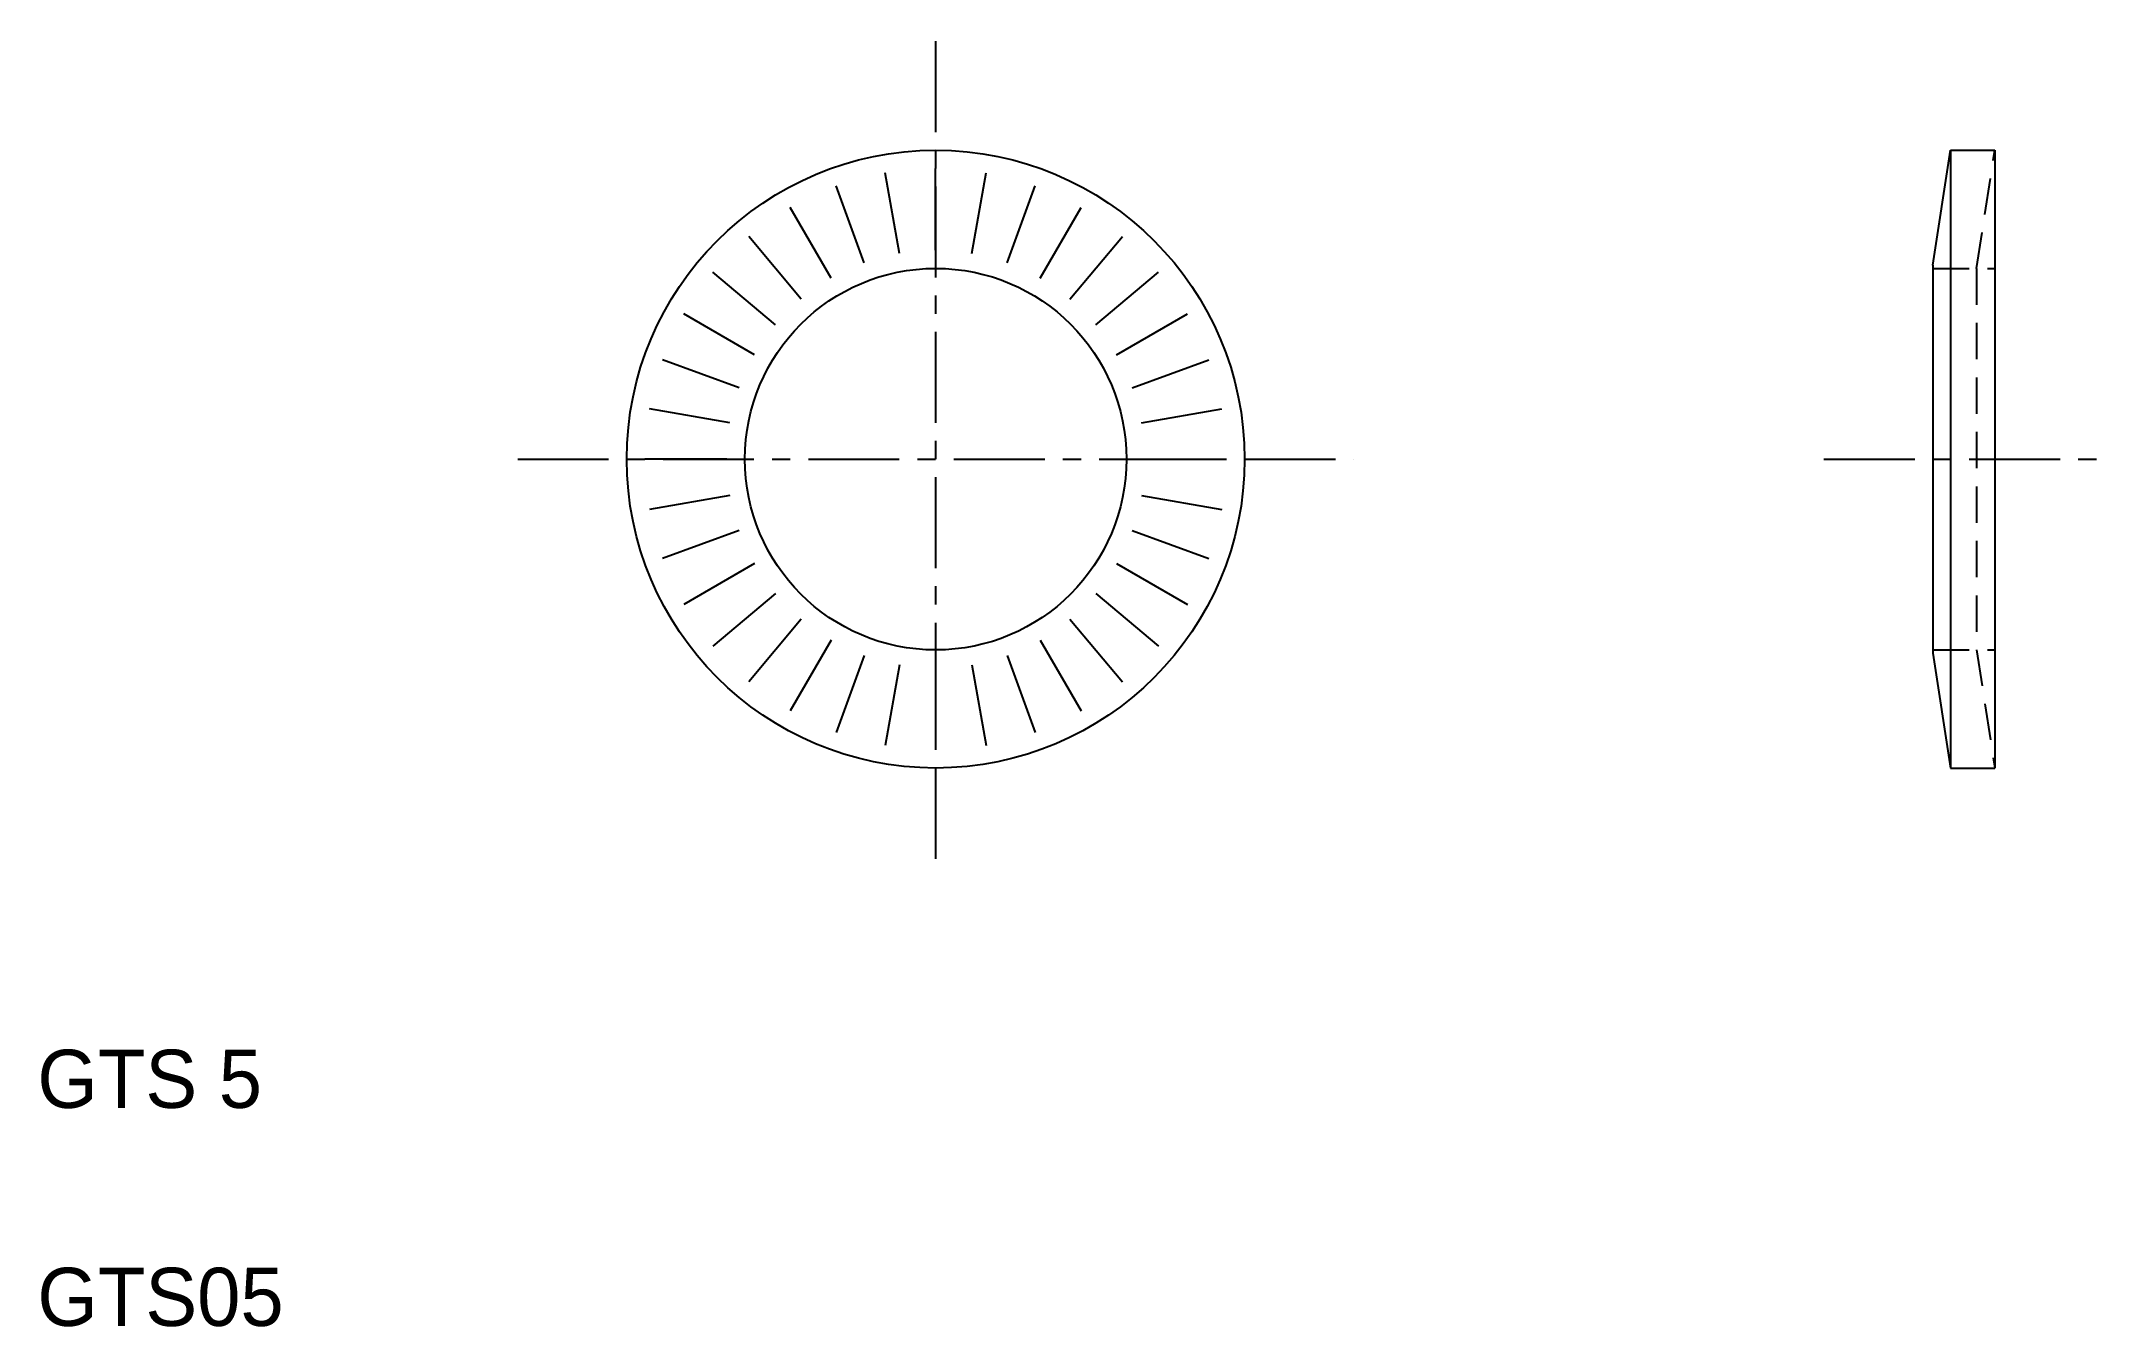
# Model space of a CAD drawing. Extents: x 2.1 to 30.4, y 2 to 19.7.
import ezdxf

# ---------------------------------------------------------------- set-up
doc = ezdxf.new("R2010")
doc.units = 0
doc.linetypes.add('CENTER', pattern=[2, 1.25, -0.25, 0.25, -0.25])
doc.linetypes.add('DASHED', pattern=[0.75, 0.5, -0.25])
doc.layers.get('0').update_dxf_attribs({"linetype": 'CONTINUOUS'})
doc.layers.add('CENTER', color=1, linetype='CENTER')

msp = doc.modelspace()

# ---------------------------------------------------------------- linework, layer by layer
at = {"color": 7, "linetype": 'CONTINUOUS'}
for p, q in [((28.08, 16.597), (28.323, 18.176)), ((28.323, 18.176), (28.93, 18.176)), ((28.323, 18.176), (28.323, 9.676)), ((28.93, 18.176), (28.93, 9.676)), ((14.359, 16.801), (14.359, 17.926)), ((13.376, 16.627), (12.991, 17.685)), ((13.86, 16.757), (13.665, 17.865)), ((14.858, 16.757), (15.054, 17.865)), ((15.342, 16.627), (15.727, 17.685)), ((12.922, 16.416), (12.359, 17.39)), ((15.797, 16.416), (16.359, 17.39)), ((12.511, 16.128), (11.788, 16.99)), ((16.207, 16.128), (16.93, 16.99)), ((12.157, 15.774), (11.295, 16.497)), ((16.561, 15.774), (17.423, 16.497)), ((28.08, 16.597), (28.08, 11.255)), ((11.869, 15.363), (10.895, 15.926)), ((16.849, 15.363), (17.823, 15.926)), ((11.657, 14.909), (10.6, 15.294)), ((17.061, 14.909), (18.118, 15.294)), ((11.528, 14.425), (10.42, 14.62)), ((17.19, 14.425), (18.298, 14.62)), ((11.484, 13.926), (10.359, 13.926)), ((17.234, 13.926), (18.359, 13.926)), ((28.93, 13.926), (28.93, 13.926)), ((11.528, 13.427), (10.42, 13.231)), ((17.19, 13.427), (18.298, 13.231)), ((11.657, 12.942), (10.6, 12.558)), ((17.061, 12.942), (18.118, 12.558)), ((11.869, 12.488), (10.895, 11.926)), ((16.849, 12.488), (17.823, 11.926)), ((12.157, 12.078), (11.295, 11.355)), ((16.561, 12.078), (17.423, 11.355)), ((12.511, 11.723), (11.788, 10.862)), ((16.207, 11.723), (16.93, 10.862)), ((12.922, 11.436), (12.359, 10.462)), ((15.797, 11.436), (16.359, 10.462)), ((13.376, 11.224), (12.991, 10.167)), ((13.86, 11.094), (13.665, 9.987)), ((14.858, 11.094), (15.054, 9.987)), ((15.342, 11.224), (15.727, 10.167)), ((28.08, 11.255), (28.323, 9.676)), ((14.359, 11.051), (14.359, 9.926)), ((28.323, 9.676), (28.93, 9.676))]:
    msp.add_line(p, q, dxfattribs=at)
at = {"color": 3, "linetype": 'DASHED'}
for p, q in [((28.68, 16.551), (28.93, 18.176)), ((28.08, 16.551), (28.93, 16.551)), ((28.68, 16.551), (28.68, 11.301)), ((28.08, 11.301), (28.93, 11.301)), ((28.68, 11.301), (28.93, 9.676))]:
    msp.add_line(p, q, dxfattribs=at)
at = {"color": 7, "linetype": 'CONTINUOUS'}
for radius in [4.25, 2.625]:
    msp.add_circle((14.359, 13.926), radius, dxfattribs=at)
at = {"layer": 'CENTER', "color": 1, "linetype": 'CENTER'}
for p, q in [((14.359, 19.676), (14.359, 8.176)), ((8.609, 13.926), (20.109, 13.926)), ((26.58, 13.926), (30.43, 13.926))]:
    msp.add_line(p, q, dxfattribs=at)

# ---------------------------------------------------------------- texts
at = {"color": 7, "linetype": 'CONTINUOUS'}
for s, p in [('GTS 5', (2, 5)), ('GTS05', (2, 2))]:
    msp.add_text(s, height=0.8, dxfattribs=at).set_placement(p)

doc.saveas('drawing.dxf')
